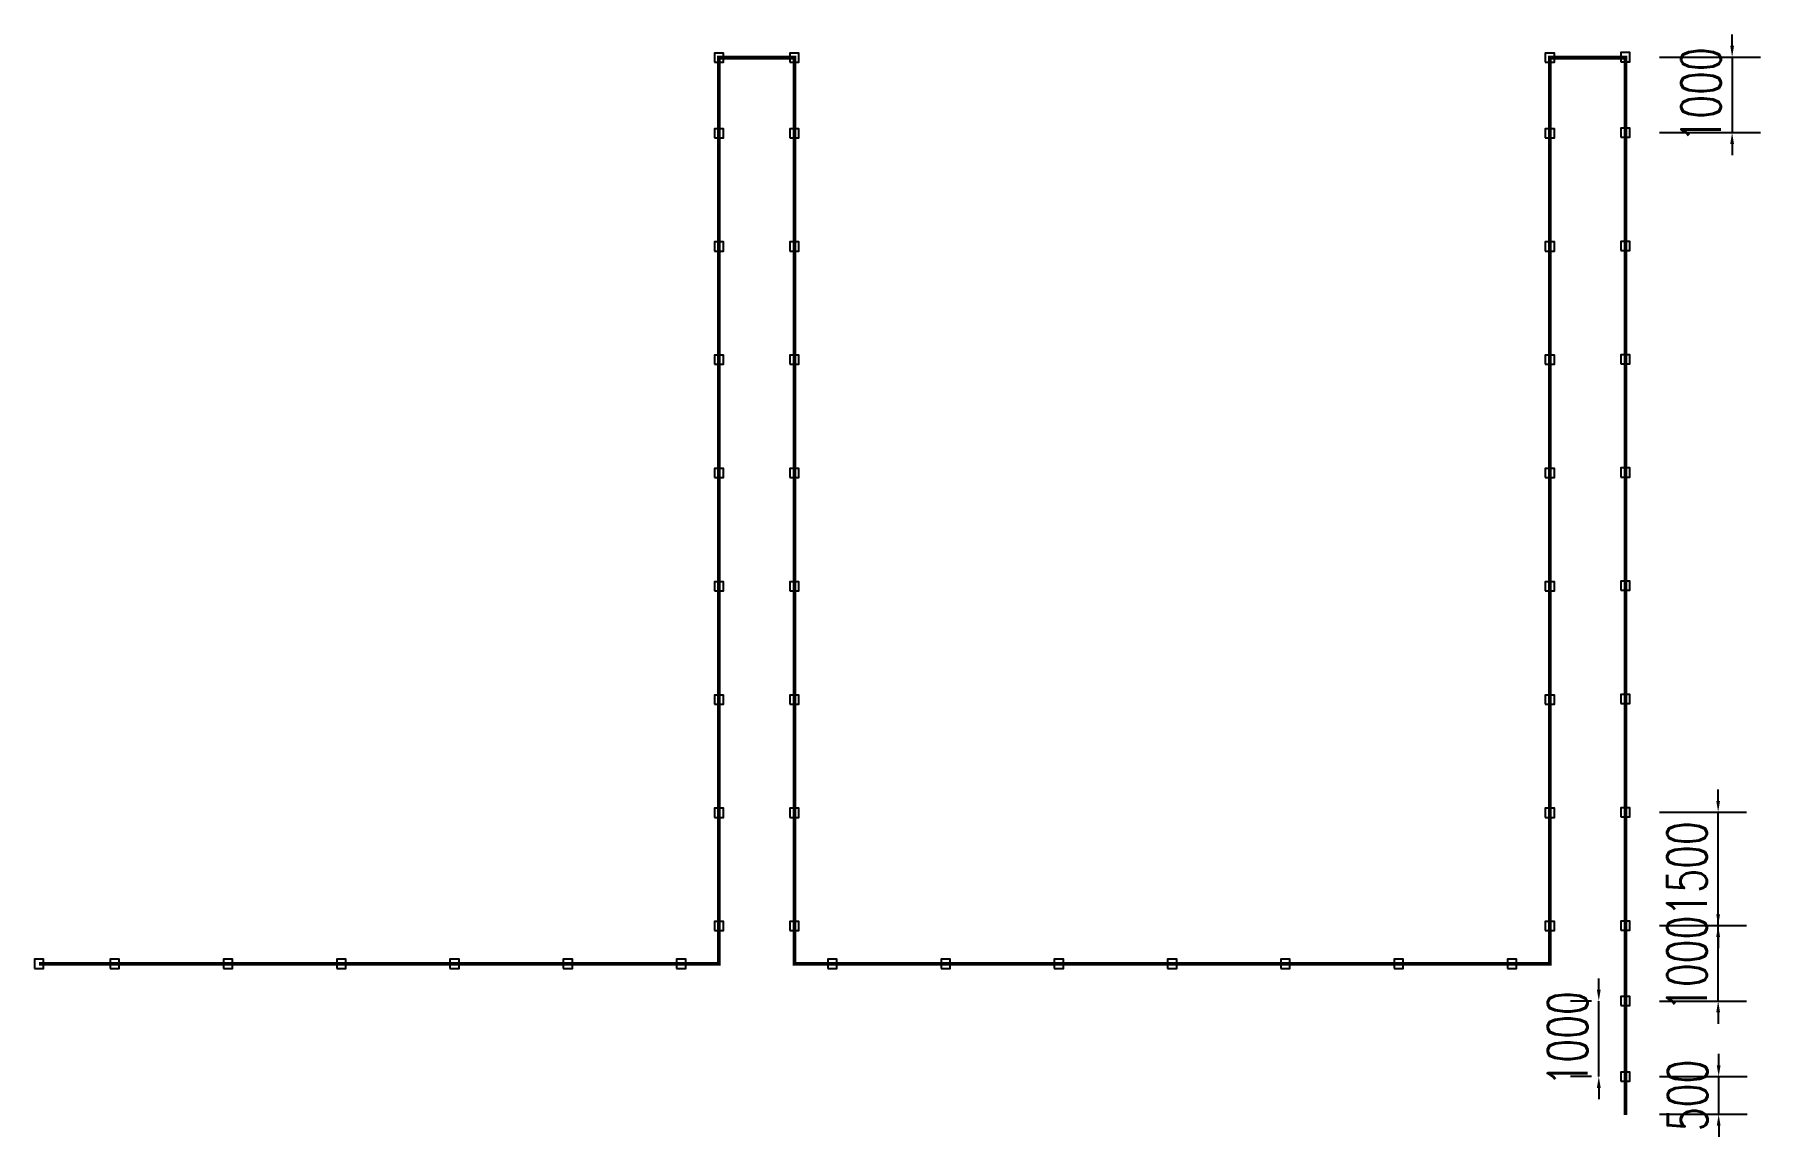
# Model space of a CAD drawing. Header units: millimetres. Extents: x -1612139 to -1260738, y 1141106 to 1536160.
# Drawn here: x -1287304 to -1264456, y 1165201 to 1179848 of the extents above; entities that cross this region are included whole.
import ezdxf

# ---------------------------------------------------------------- set-up
doc = ezdxf.new("R2010")
doc.units = ezdxf.units.MM
doc.header["$LTSCALE"] = 10
doc.layers.get('0').update_dxf_attribs({"linetype": 'CONTINUOUS'})
doc.layers.get('DEFPOINTS').update_dxf_attribs({"linetype": 'CONTINUOUS'})
doc.styles.add('STANDARD_T3', font='simplex.shx', dxfattribs={"width": 0.7, "bigfont": 'gbcbig.shx'})
doc.dimstyles.new('W&&150', dxfattribs={"dimtxt": 525, "dimasz": 150, "dimexe": 375, "dimexo": 450, "dimgap": 150, "dimtad": 1, "dimdec": 0, "dimzin": 0, "dimdsep": 46, "dimtxsty": 'STANDARD_T3', "dimcen": 0.09, "dimclrd": 1, "dimclre": 1, "dimclrt": 7, "dimazin": 2, "dimtfac": 1, "dimtdec": 0, "dimtix": 1, "dimtmove": 2, "dimatfit": 3, "dimfxl": 100, "dimtolj": 1, "dimtzin": 0, "dimarcsym": 0})

# ---------------------------------------------------------------- blocks, each defined once
blk = doc.blocks.new('LGZ')
at = {"color": 6}
blk.add_lwpolyline([(-60, -60), (60, -60), (60, 60), (-60, 60)], close=True, dxfattribs=at)
blk = doc.blocks.new('*D203')
at = {"color": 1, "lineweight": -2, "transparency": 16777216}
for p, q in [((-1264831, 1179698), (-1264831, 1179848)), ((-1265794, 1179548), (-1264456, 1179548)), ((-1264831, 1179548), (-1264831, 1178548)), ((-1265794, 1178548), (-1264456, 1178548)), ((-1264831, 1178398), (-1264831, 1178248))]:
    blk.add_line(p, q, dxfattribs=at)
at = {"color": 1, "transparency": 16777216}
for points in [[(-1264856, 1179698), (-1264806, 1179698), (-1264831, 1179548)], [(-1264856, 1178398), (-1264806, 1178398), (-1264831, 1178548)]]:
    blk.add_solid(points, dxfattribs=at)
at = {"layer": 'DEFPOINTS', "color": 0, "transparency": 16777216}
for p in [(-1266244, 1179548), (-1266244, 1178548), (-1264831, 1178548)]:
    blk.add_point(p, dxfattribs=at)
at = {"color": 7, "transparency": 16777216, "insert": (-1265243, 1179048), "char_height": 525, "attachment_point": 5, "rotation": 90, "style": 'STANDARD_T3'}
blk.add_mtext('\\A1;1000', dxfattribs=at)
blk = doc.blocks.new('*D204')
at = {"color": 1, "lineweight": -2, "transparency": 16777216}
for p, q in [((-1265009, 1166198), (-1265009, 1166348)), ((-1265794, 1166048), (-1264634, 1166048)), ((-1265009, 1165548), (-1265009, 1166048)), ((-1265794, 1165548), (-1264634, 1165548)), ((-1265009, 1165398), (-1265009, 1165248))]:
    blk.add_line(p, q, dxfattribs=at)
at = {"color": 1, "transparency": 16777216}
for points in [[(-1265034, 1166198), (-1264984, 1166198), (-1265009, 1166048)], [(-1265034, 1165398), (-1264984, 1165398), (-1265009, 1165548)]]:
    blk.add_solid(points, dxfattribs=at)
at = {"layer": 'DEFPOINTS', "color": 0, "transparency": 16777216}
for p in [(-1266244, 1166048), (-1265009, 1166048), (-1266244, 1165548)]:
    blk.add_point(p, dxfattribs=at)
at = {"color": 7, "transparency": 16777216, "insert": (-1265421, 1165798), "char_height": 525, "attachment_point": 5, "rotation": 90, "style": 'STANDARD_T3'}
blk.add_mtext('\\A1;500', dxfattribs=at)
blk = doc.blocks.new('*D205')
at = {"color": 1, "lineweight": -2, "transparency": 16777216}
for p, q in [((-1266596, 1167198), (-1266596, 1167348)), ((-1266694, 1167048), (-1266971, 1167048)), ((-1266596, 1166048), (-1266596, 1167048)), ((-1266694, 1166048), (-1266971, 1166048)), ((-1266596, 1165898), (-1266596, 1165748))]:
    blk.add_line(p, q, dxfattribs=at)
at = {"color": 1, "transparency": 16777216}
for points in [[(-1266621, 1167198), (-1266571, 1167198), (-1266596, 1167048)], [(-1266621, 1165898), (-1266571, 1165898), (-1266596, 1166048)]]:
    blk.add_solid(points, dxfattribs=at)
at = {"layer": 'DEFPOINTS', "color": 0, "transparency": 16777216}
for p in [(-1266596, 1167048), (-1266244, 1167048), (-1266244, 1166048)]:
    blk.add_point(p, dxfattribs=at)
at = {"color": 7, "transparency": 16777216, "insert": (-1267009, 1166548), "char_height": 525, "attachment_point": 5, "rotation": 90, "style": 'STANDARD_T3'}
blk.add_mtext('\\A1;1000', dxfattribs=at)
blk = doc.blocks.new('*D206')
at = {"color": 1, "lineweight": -2, "transparency": 16777216}
for p, q in [((-1265016, 1168198), (-1265016, 1168348)), ((-1265794, 1168048), (-1264641, 1168048)), ((-1265016, 1167048), (-1265016, 1168048)), ((-1265794, 1167048), (-1264641, 1167048)), ((-1265016, 1166898), (-1265016, 1166748))]:
    blk.add_line(p, q, dxfattribs=at)
at = {"color": 1, "transparency": 16777216}
for points in [[(-1265041, 1168198), (-1264991, 1168198), (-1265016, 1168048)], [(-1265041, 1166898), (-1264991, 1166898), (-1265016, 1167048)]]:
    blk.add_solid(points, dxfattribs=at)
at = {"layer": 'DEFPOINTS', "color": 0, "transparency": 16777216}
for p in [(-1266244, 1168048), (-1265016, 1168048), (-1266244, 1167048)]:
    blk.add_point(p, dxfattribs=at)
at = {"color": 7, "transparency": 16777216, "insert": (-1265429, 1167548), "char_height": 525, "attachment_point": 5, "rotation": 90, "style": 'STANDARD_T3'}
blk.add_mtext('\\A1;1000', dxfattribs=at)
blk = doc.blocks.new('*D207')
at = {"color": 1, "lineweight": -2, "transparency": 16777216}
for p, q in [((-1265016, 1169698), (-1265016, 1169848)), ((-1265794, 1169548), (-1264641, 1169548)), ((-1265016, 1168048), (-1265016, 1169548)), ((-1265794, 1168048), (-1264641, 1168048)), ((-1265016, 1167898), (-1265016, 1167748))]:
    blk.add_line(p, q, dxfattribs=at)
at = {"color": 1, "transparency": 16777216}
for points in [[(-1265041, 1169698), (-1264991, 1169698), (-1265016, 1169548)], [(-1265041, 1167898), (-1264991, 1167898), (-1265016, 1168048)]]:
    blk.add_solid(points, dxfattribs=at)
at = {"layer": 'DEFPOINTS', "color": 0, "transparency": 16777216}
for p in [(-1266244, 1169548), (-1265016, 1169548), (-1266244, 1168048)]:
    blk.add_point(p, dxfattribs=at)
at = {"color": 7, "transparency": 16777216, "insert": (-1265429, 1168798), "char_height": 525, "attachment_point": 5, "rotation": 90, "style": 'STANDARD_T3'}
blk.add_mtext('\\A1;1500', dxfattribs=at)

msp = doc.modelspace()

# ---------------------------------------------------------------- linework, layer by layer
at = {"color": 6, "const_width": 50}
msp.add_lwpolyline([(-1287243.9, 1167540.6), (-1278243.9, 1167540.6), (-1278243.9, 1179540.6), (-1277243.9, 1179540.6), (-1277243.9, 1167540.6), (-1267243.9, 1167540.6), (-1267243.9, 1179540.6), (-1266243.9, 1179540.6), (-1266243.9, 1165540.6)], dxfattribs=at)

# ---------------------------------------------------------------- block references
for p in [(-1278243.9, 1179540.6), (-1277243.9, 1179540.6), (-1267243.9, 1179540.6), (-1266243.9, 1179547.6), (-1278243.9, 1178540.6), (-1277243.9, 1178540.6), (-1267243.9, 1178540.6), (-1266243.9, 1178547.6), (-1278243.9, 1177040.6), (-1277243.9, 1177040.6), (-1267243.9, 1177040.6), (-1266243.9, 1177047.6), (-1278243.9, 1175540.6), (-1277243.9, 1175540.6), (-1267243.9, 1175540.6), (-1266243.9, 1175547.6), (-1278243.9, 1174040.6), (-1277243.9, 1174040.6), (-1267243.9, 1174040.6), (-1266243.9, 1174047.6), (-1278243.9, 1172540.6), (-1277243.9, 1172540.6), (-1267243.9, 1172540.6), (-1266243.9, 1172547.6), (-1278243.9, 1171040.6), (-1277243.9, 1171040.6), (-1267243.9, 1171040.6), (-1266243.9, 1171047.6), (-1266243.9, 1169547.6), (-1278243.9, 1169540.6), (-1277243.9, 1169540.6), (-1267243.9, 1169540.6), (-1278243.9, 1168040.6), (-1277243.9, 1168040.6), (-1267243.9, 1168040.6), (-1266243.9, 1168047.6), (-1287243.9, 1167540.6), (-1286243.9, 1167540.6), (-1284743.9, 1167540.6), (-1283243.9, 1167540.6), (-1281743.9, 1167540.6), (-1280243.9, 1167540.6), (-1278743.9, 1167540.6), (-1276743.9, 1167540.6), (-1275243.9, 1167540.6), (-1273743.9, 1167540.6), (-1272243.9, 1167540.6), (-1270743.9, 1167540.6), (-1269243.9, 1167540.6), (-1267743.9, 1167540.6), (-1266243.9, 1167047.6), (-1266243.9, 1166047.6)]:
    msp.add_blockref('LGZ', p)

# ---------------------------------------------------------------- dimensions: what is measured, and where the dimension line sits
for p1, p2, distance, picture, middle in [((-1266243.9, 1179547.6), (-1266243.9, 1178547.6), 1413.3, '*D203', (-1265243.1, 1179047.6)), ((-1266243.9, 1165547.6), (-1266243.9, 1166047.6), -1235.1, '*D204', (-1265421.4, 1165797.6))]:
    dim = msp.add_aligned_dim(p1=p1, p2=p2, distance=distance, dimstyle='W&&150')
    dim.commit()
    dim.dimension.update_dxf_attribs({"geometry": picture, "text_midpoint": middle})
for base, p1, p2, picture, middle in [((-1265016.2, 1169547.6), (-1266243.9, 1168047.6), (-1266243.9, 1169547.6), '*D207', (-1265428.7, 1168797.6)), ((-1265016.2, 1168047.6), (-1266243.9, 1167047.6), (-1266243.9, 1168047.6), '*D206', (-1265428.7, 1167547.6)), ((-1266596.3, 1167047.6), (-1266243.9, 1166047.6), (-1266243.9, 1167047.6), '*D205', (-1267008.8, 1166547.6))]:
    dim = msp.add_linear_dim(base=base, p1=p1, p2=p2, angle=90, dimstyle='W&&150')
    dim.commit()
    dim.dimension.update_dxf_attribs({"geometry": picture, "text_midpoint": middle})

doc.saveas('drawing.dxf')
